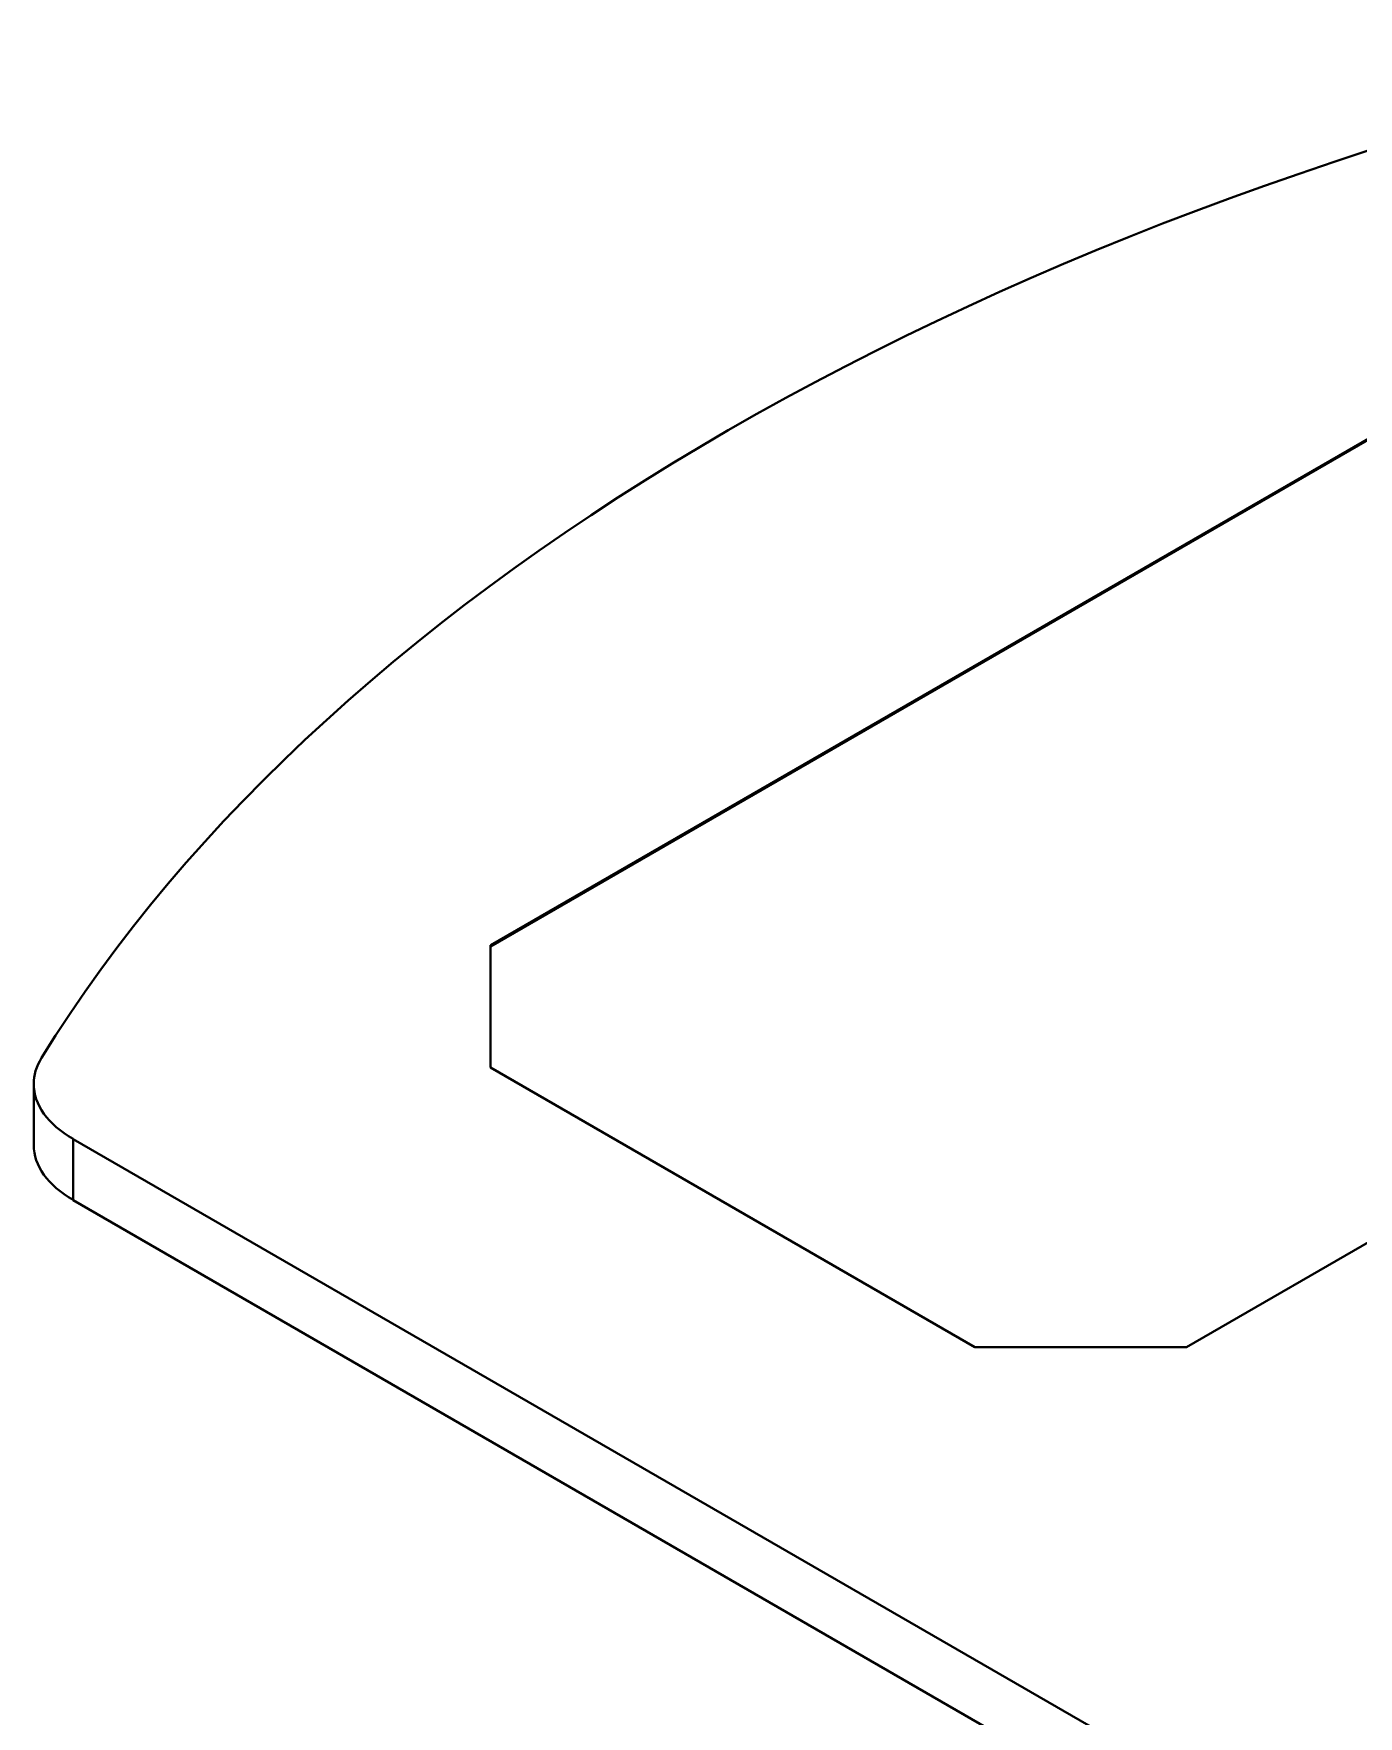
# Model space of a CAD drawing. Header units: millimetres. Extents: x 15 to 292, y 5 to 205.
# Drawn here: x 202.97 to 211.83, y 92.85 to 104.1 of the extents above; entities that cross this region are included whole.
import ezdxf

# ---------------------------------------------------------------- set-up
doc = ezdxf.new("R2010")
doc.units = ezdxf.units.MM
doc.layers.add('Geometries', color=7, linetype='Continuous')

msp = doc.modelspace()

# ---------------------------------------------------------------- linework, layer by layer
at = {"layer": 'Geometries', "linetype": 'Continuous', "lineweight": 40}
for p, q in [((213.578, 102.366), (206.026, 98.006)), ((213.578, 102.358), (206.026, 97.998)), ((210.679, 95.32), (218.23, 99.68)), ((206.026, 98.006), (206.026, 97.998)), ((206.026, 97.998), (206.026, 97.19)), ((206.026, 97.19), (209.264, 95.32)), ((202.971, 97.079), (202.971, 96.671)), ((203.234, 96.711), (203.234, 96.303)), ((203.234, 96.711), (210.184, 92.699)), ((203.234, 96.303), (210.184, 92.291)), ((209.264, 95.32), (210.679, 95.32))]:
    msp.add_line(p, q, dxfattribs=at)
for centre, major_axis, start_param, end_param in [((221.427, 93.475), (-19.533, 0), 5.054013, 5.941562), ((203.871, 97.079), (-0.9, 0), 5.941562, 6.283185), ((203.871, 97.079), (-0.9, 0), 0, 0.785398), ((203.871, 96.671), (-0.9, 0), 0, 0.785398)]:
    msp.add_ellipse(centre, major_axis=major_axis, ratio=0.57735, start_param=start_param, end_param=end_param, dxfattribs=at)

doc.saveas('drawing.dxf')
